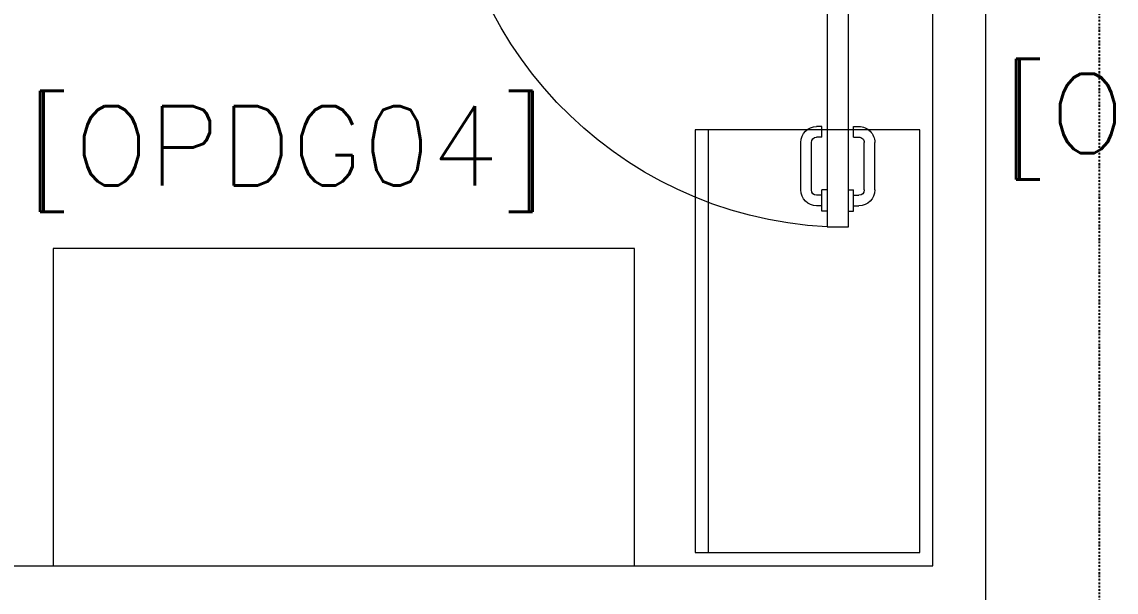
# Model space of a CAD drawing. Header units: inches. Extents: x -12418 to 57169, y -29325 to 19878.
# Drawn here: x 7374 to 9445, y -6297 to -5218 of the extents above; entities that cross this region are included whole.
import ezdxf

# ---------------------------------------------------------------- set-up
doc = ezdxf.new("R2010")
doc.units = ezdxf.units.IN
doc.header["$LTSCALE"] = 25
doc.header["$MEASUREMENT"] = 0
doc.linetypes.add('DASHDOT', pattern=[25.4, 12.7, -6.35, 0, -6.35])
doc.layers.get('0').update_dxf_attribs({"color": 8})
for name, color, linetype, lineweight in [('00-Ground Floor$0$72_EGR_BASE_TEXT', 252, 'Continuous', 5), ('00-Ground Floor$0$LOADING', 253, 'Continuous', 5), ('00-Ground Floor$0$NEW Wall', 166, 'Continuous', 5), ('00-Ground Floor$0$Walls', 251, 'Continuous', 5), ('00-Ground Floor$0$Wooden Joinery', 251, 'Continuous', 5), ('E-LITE-CLNG-CNDT', 6, 'DASHDOT', 35), ('T-DATA-CLNG-COND', 51, 'DASHDOT', 25)]:
    doc.layers.add(name, color=color, linetype=linetype, lineweight=lineweight)
doc.styles.add('00-Ground Floor$0$SIMPLEX', font='SIMPLEX.shx', dxfattribs={"height": 150})

# ---------------------------------------------------------------- blocks, each defined once
blk = doc.blocks.new('*X254')
at = {"color": 0}
for p, q in [((5, 3), (5, 3)), ((5, 3), (5, 3)), ((5, 3), (5, 3)), ((5, 3), (5, 3)), ((5, 3), (5, 3)), ((5, 3), (5, 3)), ((5, 3), (5, 3)), ((5, 3), (5, 3)), ((5, 3), (5, 3)), ((5, 3), (5, 3)), ((5, 3), (5, 3)), ((5, 3), (5, 3)), ((5, 3), (5, 3)), ((5, 3), (5, 3)), ((5, 3), (5, 3)), ((5, 3), (5, 3)), ((5, 3), (5, 3)), ((5, 3), (5, 3)), ((5, 3), (5, 3)), ((5, 3), (5, 3)), ((5, 3), (5, 3)), ((5, 3), (5, 3)), ((5, 3), (5, 3)), ((5, 3), (5, 3)), ((5, 3), (5, 3)), ((5, 3), (5, 3)), ((5, 3), (5, 3)), ((5, 3), (5, 3)), ((5, 3), (5, 3)), ((5, 3), (5, 3)), ((5, 3), (5, 3)), ((5, 3), (5, 3)), ((5, 3), (5, 3)), ((5, 3), (5, 3)), ((5, 3), (5, 3)), ((5, 3), (5, 3)), ((5, 3), (5, 3)), ((5, 3), (5, 3)), ((5, 3), (5, 3)), ((5, 3), (5, 3)), ((5, 3), (5, 3)), ((5, 3), (5, 3)), ((5, 3), (5, 3)), ((5, 3), (5, 3)), ((5, 3), (5, 3)), ((5, 3), (5, 3)), ((5, 3), (5, 3)), ((5, 3), (5, 3)), ((5, 3), (5, 3)), ((5, 3), (5, 3)), ((5, 3), (5, 3)), ((5, 3), (5, 3)), ((5, 3), (5, 3)), ((5, 3), (5, 3)), ((5, 3), (5, 3)), ((5, 3), (5, 3)), ((5, 3), (5, 3)), ((5, 3), (5, 3)), ((5, 3), (5, 3)), ((5, 3), (5, 3)), ((5, 3), (5, 3)), ((5, 3), (5, 3)), ((5, 3), (5, 3)), ((5, 3), (5, 3)), ((5, 3), (5, 3)), ((5, 3), (5, 3)), ((6, 3), (5, 3)), ((5, 3), (5, 3)), ((6, 3), (5, 3)), ((5, 3), (5, 3)), ((6, 3), (5, 3)), ((5, 3), (5, 3)), ((6, 3), (5, 3)), ((5, 3), (5, 3)), ((5, 3), (5, 3)), ((5, 3), (5, 3)), ((5, 3), (5, 3)), ((5, 3), (5, 3)), ((5, 3), (5, 3)), ((5, 3), (5, 3)), ((5, 3), (5, 3)), ((5, 3), (5, 3)), ((5, 3), (5, 3)), ((5, 3), (5, 3)), ((5, 3), (5, 3)), ((5, 3), (5, 3)), ((5, 3), (5, 3)), ((5, 3), (5, 3)), ((5, 3), (5, 3)), ((5, 3), (5, 3)), ((5, 3), (5, 3)), ((5, 3), (5, 3)), ((5, 3), (5, 3)), ((5, 3), (5, 3)), ((5, 3), (5, 3)), ((5, 3), (5, 3)), ((6, 3), (6, 3)), ((6, 3), (6, 3)), ((6, 3), (6, 3)), ((6, 3), (6, 3)), ((6, 3), (6, 3)), ((6, 3), (6, 3)), ((6, 3), (6, 3)), ((6, 3), (6, 3)), ((6, 3), (6, 3)), ((6, 3), (6, 3)), ((6, 3), (6, 3)), ((6, 3), (6, 3)), ((6, 3), (6, 3)), ((6, 3), (6, 3)), ((6, 3), (6, 3)), ((6, 3), (6, 3)), ((6, 3), (6, 3)), ((6, 3), (6, 3)), ((6, 3), (6, 3)), ((6, 3), (6, 3)), ((6, 3), (6, 3)), ((6, 3), (6, 3)), ((6, 3), (6, 3)), ((6, 3), (6, 3)), ((6, 3), (6, 3)), ((6, 3), (6, 3)), ((6, 3), (6, 3)), ((6, 3), (6, 3)), ((6, 3), (6, 3)), ((6, 3), (6, 3)), ((6, 3), (6, 3)), ((6, 3), (6, 3)), ((6, 3), (6, 3)), ((6, 3), (6, 3)), ((6, 3), (6, 3)), ((6, 3), (6, 3)), ((6, 3), (6, 3)), ((6, 3), (6, 3)), ((6, 3), (6, 3)), ((6, 3), (6, 3)), ((6, 3), (6, 3)), ((6, 3), (6, 3)), ((6, 3), (6, 3)), ((6, 3), (6, 3)), ((6, 3), (6, 3)), ((6, 3), (6, 3)), ((6, 3), (6, 3)), ((6, 3), (6, 3)), ((6, 3), (6, 3)), ((6, 3), (6, 3)), ((6, 3), (6, 3)), ((6, 3), (6, 3)), ((6, 3), (6, 3)), ((6, 3), (6, 3)), ((6, 3), (6, 3)), ((6, 3), (6, 3)), ((6, 3), (6, 3)), ((6, 3), (6, 3)), ((6, 3), (6, 3)), ((6, 3), (6, 3)), ((6, 3), (6, 3)), ((6, 3), (6, 3)), ((6, 3), (6, 3)), ((6, 3), (6, 3)), ((6, 3), (6, 3)), ((6, 3), (6, 3)), ((6, 3), (6, 3)), ((6, 3), (6, 3)), ((6, 3), (6, 3)), ((6, 3), (6, 3)), ((6, 3), (6, 3)), ((6, 3), (6, 3)), ((6, 3), (6, 3)), ((6, 3), (6, 3)), ((6, 3), (6, 3)), ((6, 3), (6, 3)), ((6, 3), (6, 3)), ((6, 3), (6, 3)), ((6, 3), (6, 3)), ((6, 3), (6, 3)), ((6, 3), (6, 3)), ((6, 3), (6, 3)), ((6, 3), (6, 3)), ((6, 3), (6, 3)), ((6, 3), (6, 3)), ((6, 3), (6, 3)), ((6, 3), (6, 3)), ((6, 3), (6, 3)), ((6, 3), (6, 3)), ((6, 3), (6, 3)), ((6, 3), (6, 3)), ((6, 3), (6, 3)), ((6, 3), (6, 3)), ((6, 3), (6, 3)), ((6, 3), (6, 3)), ((6, 3), (6, 3)), ((6, 3), (6, 3)), ((6, 3), (6, 3)), ((6, 3), (6, 3)), ((6, 3), (6, 3)), ((6, 3), (6, 3)), ((6, 3), (6, 3)), ((6, 3), (6, 3)), ((6, 3), (6, 3)), ((6, 3), (6, 3)), ((6, 3), (6, 3)), ((6, 3), (6, 3)), ((6, 3), (6, 3)), ((6, 3), (6, 3)), ((6, 3), (6, 3)), ((6, 3), (6, 3)), ((6, 3), (6, 3)), ((6, 3), (6, 3)), ((6, 3), (6, 3)), ((6, 3), (6, 3)), ((6, 3), (6, 3)), ((6, 3), (6, 3)), ((6, 3), (6, 3)), ((6, 3), (6, 3)), ((6, 3), (6, 3)), ((6, 3), (6, 3)), ((6, 3), (6, 3)), ((6, 3), (6, 3)), ((6, 3), (6, 3)), ((6, 3), (6, 3)), ((6, 3), (6, 3)), ((6, 3), (6, 3)), ((6, 3), (6, 3)), ((6, 3), (6, 3)), ((6, 3), (6, 3)), ((6, 3), (6, 3)), ((6, 3), (6, 3)), ((6, 3), (6, 3)), ((6, 3), (6, 3)), ((6, 3), (6, 3)), ((6, 3), (6, 3)), ((6, 3), (6, 3)), ((6, 3), (6, 3)), ((6, 3), (6, 3)), ((6, 3), (6, 3)), ((6, 3), (6, 3)), ((6, 3), (6, 3)), ((6, 3), (6, 3)), ((6, 3), (6, 3)), ((6, 3), (6, 3)), ((6, 3), (6, 3)), ((6, 3), (6, 3)), ((6, 3), (6, 3)), ((6, 3), (6, 3)), ((6, 3), (6, 3)), ((6, 3), (6, 3)), ((6, 3), (6, 3)), ((6, 3), (6, 3)), ((6, 3), (6, 3)), ((6, 3), (6, 3)), ((6, 3), (6, 3)), ((6, 3), (6, 3)), ((6, 3), (6, 3)), ((6, 3), (6, 3)), ((6, 3), (6, 3)), ((6, 3), (6, 3)), ((6, 3), (6, 3)), ((6, 3), (6, 3)), ((6, 3), (6, 3)), ((6, 3), (6, 3)), ((6, 3), (6, 3)), ((6, 3), (6, 3)), ((6, 3), (6, 3)), ((6, 3), (6, 3)), ((6, 3), (6, 3)), ((6, 3), (6, 3)), ((6, 3), (6, 3)), ((6, 3), (6, 3)), ((6, 3), (6, 3)), ((6, 3), (6, 3)), ((6, 3), (6, 3)), ((6, 3), (6, 3)), ((6, 3), (6, 3)), ((6, 3), (6, 3)), ((6, 3), (6, 3)), ((6, 3), (6, 3)), ((6, 3), (6, 3)), ((6, 3), (6, 3)), ((6, 3), (6, 3)), ((6, 3), (6, 3)), ((6, 3), (6, 3)), ((6, 3), (6, 3)), ((6, 3), (6, 3)), ((6, 3), (6, 3)), ((6, 3), (6, 3)), ((6, 3), (6, 3)), ((6, 3), (6, 3)), ((6, 3), (6, 3)), ((6, 3), (6, 3)), ((6, 3), (6, 3)), ((6, 3), (6, 3)), ((6, 3), (6, 3)), ((6, 3), (6, 3)), ((6, 3), (6, 3)), ((6, 3), (6, 3)), ((6, 3), (6, 3)), ((6, 3), (6, 3)), ((6, 3), (6, 3)), ((6, 3), (6, 3)), ((6, 3), (5, 3)), ((6, 3), (5, 3)), ((6, 3), (5, 3)), ((6, 3), (5, 3)), ((6, 3), (5, 3)), ((6, 3), (6, 3)), ((6, 3), (6, 3)), ((6, 3), (6, 3)), ((6, 3), (6, 3)), ((6, 3), (6, 3)), ((6, 3), (6, 3)), ((6, 3), (6, 3)), ((6, 3), (6, 3)), ((6, 3), (6, 3)), ((6, 3), (6, 3)), ((6, 3), (6, 3)), ((6, 3), (6, 3)), ((6, 3), (6, 3)), ((6, 3), (6, 3)), ((6, 3), (6, 3)), ((6, 3), (6, 3)), ((6, 3), (6, 3)), ((6, 3), (6, 3)), ((6, 3), (6, 3)), ((6, 3), (6, 3)), ((6, 3), (6, 3)), ((6, 3), (6, 3)), ((6, 3), (6, 3)), ((6, 3), (6, 3)), ((6, 3), (6, 3)), ((6, 3), (6, 3)), ((6, 3), (6, 3)), ((6, 3), (6, 3)), ((6, 3), (6, 3)), ((6, 3), (6, 3)), ((6, 3), (6, 3)), ((6, 3), (6, 3)), ((6, 3), (6, 3)), ((6, 3), (6, 3)), ((6, 3), (6, 3)), ((6, 3), (6, 3)), ((6, 3), (6, 3)), ((6, 3), (6, 3)), ((6, 3), (6, 3)), ((6, 3), (6, 3)), ((6, 3), (6, 3)), ((6, 3), (6, 3)), ((6, 3), (6, 3)), ((6, 3), (6, 3)), ((6, 3), (6, 3)), ((6, 3), (6, 3)), ((6, 3), (6, 3)), ((6, 3), (6, 3)), ((6, 3), (6, 3)), ((6, 3), (6, 3)), ((6, 3), (6, 3)), ((6, 3), (6, 3)), ((6, 3), (6, 3)), ((6, 3), (6, 3)), ((6, 3), (6, 3)), ((6, 3), (6, 3)), ((6, 3), (6, 3)), ((6, 3), (6, 3)), ((6, 3), (6, 3)), ((6, 3), (6, 3)), ((6, 3), (6, 3)), ((6, 3), (6, 3)), ((6, 3), (6, 3)), ((6, 3), (6, 3)), ((6, 3), (6, 3)), ((6, 3), (6, 3)), ((6, 3), (6, 3)), ((6, 3), (6, 3)), ((6, 3), (6, 3)), ((6, 3), (6, 3)), ((6, 3), (6, 3)), ((6, 3), (6, 3)), ((6, 3), (6, 3)), ((6, 3), (6, 3)), ((6, 3), (6, 3)), ((6, 3), (6, 3)), ((6, 3), (6, 3)), ((6, 3), (6, 3)), ((6, 3), (6, 3)), ((6, 3), (6, 3)), ((6, 3), (6, 3)), ((6, 3), (6, 3)), ((6, 3), (6, 3)), ((6, 3), (6, 3)), ((6, 3), (6, 3)), ((6, 3), (6, 3)), ((6, 3), (6, 3)), ((6, 3), (6, 3)), ((6, 3), (6, 3)), ((6, 3), (6, 3)), ((6, 3), (6, 3)), ((6, 3), (6, 3)), ((6, 3), (6, 3)), ((6, 3), (6, 3)), ((6, 3), (6, 3)), ((6, 3), (6, 3)), ((6, 3), (6, 3)), ((6, 3), (6, 3)), ((6, 3), (6, 3)), ((6, 3), (6, 3)), ((6, 3), (6, 3)), ((6, 3), (6, 3)), ((6, 3), (6, 3)), ((6, 3), (6, 3)), ((6, 3), (6, 3)), ((6, 3), (6, 3)), ((6, 3), (6, 3)), ((6, 3), (6, 3)), ((6, 3), (6, 3)), ((6, 3), (6, 3)), ((6, 3), (6, 3)), ((6, 3), (6, 3)), ((6, 3), (6, 3)), ((6, 3), (6, 3)), ((6, 3), (6, 3)), ((6, 3), (6, 3)), ((6, 3), (6, 3)), ((6, 3), (6, 3)), ((6, 3), (6, 3)), ((6, 3), (6, 3)), ((6, 3), (6, 3)), ((6, 3), (6, 3)), ((6, 3), (6, 3)), ((6, 3), (6, 3)), ((6, 3), (6, 3)), ((6, 3), (6, 3)), ((6, 3), (6, 3)), ((6, 3), (6, 3)), ((6, 3), (6, 3)), ((6, 3), (6, 3)), ((6, 3), (6, 3)), ((6, 3), (6, 3)), ((6, 3), (6, 3)), ((6, 3), (6, 3)), ((6, 3), (6, 3)), ((6, 3), (6, 3)), ((6, 3), (6, 3)), ((6, 3), (6, 3)), ((6, 3), (6, 3)), ((6, 3), (6, 3)), ((6, 3), (6, 3)), ((6, 3), (6, 3)), ((6, 3), (6, 3)), ((6, 3), (6, 3)), ((6, 3), (6, 3)), ((6, 3), (6, 3)), ((6, 3), (6, 3)), ((6, 3), (6, 3)), ((6, 3), (6, 3)), ((6, 3), (6, 3)), ((6, 3), (6, 3)), ((6, 3), (6, 3)), ((6, 3), (6, 3)), ((6, 3), (6, 3)), ((6, 3), (6, 3)), ((6, 3), (6, 3)), ((6, 3), (6, 3)), ((6, 3), (6, 3)), ((6, 3), (6, 3)), ((6, 3), (6, 3)), ((6, 3), (6, 3)), ((6, 3), (6, 3)), ((6, 3), (6, 3)), ((6, 3), (6, 3)), ((6, 3), (6, 3)), ((6, 3), (6, 3)), ((6, 3), (6, 3)), ((6, 3), (6, 3)), ((6, 3), (6, 3)), ((6, 3), (6, 3)), ((6, 3), (6, 3)), ((6, 3), (6, 3)), ((6, 3), (6, 3)), ((6, 3), (6, 3)), ((6, 3), (6, 3)), ((6, 3), (6, 3)), ((6, 3), (6, 3)), ((6, 3), (6, 3)), ((6, 3), (6, 3)), ((6, 3), (6, 3)), ((6, 3), (6, 3)), ((6, 3), (6, 3)), ((6, 3), (6, 3)), ((6, 3), (6, 3)), ((6, 3), (6, 3)), ((6, 3), (6, 3)), ((6, 3), (6, 3)), ((6, 3), (6, 3)), ((6, 3), (6, 3)), ((6, 3), (6, 3)), ((6, 3), (6, 3)), ((6, 3), (6, 3)), ((6, 3), (6, 3)), ((6, 3), (6, 3)), ((6, 3), (6, 3)), ((6, 3), (6, 3)), ((6, 3), (6, 3)), ((6, 3), (6, 3)), ((6, 3), (6, 3)), ((6, 3), (6, 3)), ((6, 3), (6, 3)), ((6, 3), (6, 3)), ((6, 3), (6, 3)), ((6, 3), (6, 3)), ((6, 3), (6, 3)), ((6, 3), (6, 3)), ((6, 3), (6, 3)), ((6, 3), (6, 3)), ((6, 3), (6, 3)), ((6, 3), (6, 3)), ((6, 3), (6, 3)), ((6, 3), (6, 3)), ((6, 3), (6, 3)), ((6, 3), (6, 3)), ((6, 3), (6, 3)), ((6, 3), (6, 3)), ((6, 3), (6, 3)), ((6, 3), (6, 3)), ((6, 3), (6, 3)), ((6, 3), (6, 3)), ((6, 3), (6, 3)), ((6, 3), (6, 3)), ((6, 3), (6, 3)), ((6, 3), (6, 3)), ((6, 3), (6, 3)), ((6, 3), (6, 3)), ((6, 3), (6, 3)), ((6, 3), (6, 3)), ((6, 3), (6, 3)), ((6, 3), (6, 3)), ((6, 3), (6, 3)), ((6, 3), (6, 3)), ((6, 3), (6, 3)), ((6, 3), (6, 3)), ((6, 3), (6, 3)), ((6, 3), (6, 3)), ((6, 3), (6, 3)), ((6, 3), (6, 3)), ((6, 3), (6, 3)), ((6, 3), (6, 3)), ((6, 3), (6, 3)), ((6, 3), (6, 3)), ((6, 3), (6, 3)), ((6, 3), (6, 3)), ((6, 3), (6, 3)), ((6, 3), (6, 3)), ((6, 3), (6, 3)), ((6, 3), (6, 3)), ((6, 3), (6, 3)), ((6, 3), (6, 3)), ((6, 3), (6, 3)), ((6, 3), (6, 3)), ((6, 3), (6, 3)), ((6, 3), (6, 3)), ((6, 3), (6, 3)), ((6, 3), (6, 3)), ((6, 3), (6, 3)), ((6, 3), (6, 3)), ((6, 3), (6, 3)), ((6, 3), (6, 3)), ((6, 3), (6, 3)), ((6, 3), (6, 3)), ((6, 3), (6, 3)), ((6, 3), (6, 3)), ((6, 3), (6, 3)), ((6, 3), (6, 3)), ((6, 3), (6, 3)), ((6, 3), (6, 3)), ((6, 3), (6, 3)), ((6, 3), (6, 3)), ((6, 3), (6, 3)), ((6, 3), (6, 3)), ((6, 3), (6, 3)), ((6, 3), (6, 3)), ((6, 3), (6, 3)), ((6, 3), (6, 3)), ((6, 3), (6, 3)), ((6, 3), (6, 3)), ((6, 3), (6, 3)), ((6, 3), (6, 3)), ((6, 3), (6, 3)), ((6, 3), (6, 3)), ((6, 3), (6, 3)), ((6, 3), (6, 3)), ((6, 3), (6, 3)), ((6, 3), (6, 3)), ((6, 3), (6, 3)), ((6, 3), (6, 3)), ((6, 3), (6, 3)), ((6, 3), (6, 3)), ((6, 3), (6, 3)), ((6, 3), (6, 3)), ((6, 3), (6, 3)), ((6, 3), (6, 3)), ((6, 3), (6, 3)), ((6, 3), (6, 3)), ((6, 3), (6, 3)), ((6, 3), (6, 3)), ((6, 3), (6, 3)), ((6, 3), (6, 3)), ((6, 3), (6, 3)), ((6, 3), (6, 3)), ((6, 3), (6, 3)), ((6, 3), (6, 3)), ((6, 3), (6, 3)), ((6, 3), (6, 3)), ((6, 3), (6, 3)), ((6, 3), (6, 3)), ((6, 3), (6, 3)), ((6, 3), (6, 3)), ((6, 3), (6, 3)), ((6, 3), (6, 3)), ((6, 3), (6, 3)), ((6, 3), (6, 3)), ((6, 3), (6, 3)), ((6, 3), (6, 3)), ((6, 3), (6, 3))]:
    blk.add_line(p, q, dxfattribs=at)
blk = doc.blocks.new('*X255')
at = {"color": 0}
for p, q in [((13, 1), (13, 1)), ((13, 1), (13, 1)), ((13, 1), (13, 1)), ((13, 1), (13, 1)), ((13, 1), (13, 1)), ((13, 1), (13, 1)), ((13, 1), (13, 1)), ((13, 1), (13, 1)), ((13, 1), (13, 1)), ((13, 1), (13, 1)), ((13, 1), (13, 1)), ((13, 1), (13, 1)), ((13, 1), (13, 1)), ((13, 1), (13, 1)), ((13, 1), (13, 1)), ((13, 1), (14, 1)), ((13, 1), (14, 1)), ((13, 1), (14, 1)), ((13, 1), (13, 1)), ((13, 1), (13, 1)), ((13, 1), (13, 1)), ((13, 1), (13, 1)), ((13, 1), (13, 1)), ((13, 1), (13, 1)), ((13, 1), (13, 1)), ((13, 1), (13, 1)), ((13, 1), (13, 1)), ((13, 1), (13, 1)), ((13, 1), (13, 1)), ((13, 1), (13, 1)), ((13, 1), (13, 1)), ((13, 1), (13, 1)), ((13, 1), (13, 1)), ((13, 1), (13, 1)), ((13, 1), (13, 1)), ((13, 1), (13, 1)), ((13, 1), (13, 1)), ((13, 1), (13, 1)), ((13, 1), (13, 1)), ((13, 1), (13, 1)), ((13, 1), (13, 1)), ((13, 1), (13, 1)), ((13, 1), (13, 1)), ((13, 1), (13, 1)), ((13, 1), (13, 1)), ((13, 1), (13, 1)), ((13, 1), (13, 1)), ((13, 1), (13, 1)), ((13, 1), (13, 1)), ((13, 1), (13, 1)), ((13, 1), (13, 1)), ((13, 1), (13, 1)), ((13, 1), (13, 1)), ((13, 1), (13, 1)), ((13, 1), (13, 1)), ((13, 1), (13, 1)), ((13, 1), (13, 1)), ((13, 1), (13, 1)), ((13, 1), (13, 1)), ((13, 1), (13, 1)), ((13, 1), (13, 1)), ((13, 1), (13, 1)), ((13, 1), (13, 1)), ((13, 1), (13, 1)), ((13, 1), (13, 1)), ((13, 1), (13, 1)), ((13, 1), (13, 1)), ((13, 1), (13, 1)), ((13, 1), (13, 1)), ((13, 1), (13, 1)), ((13, 1), (13, 1)), ((13, 1), (13, 1)), ((13, 1), (13, 1)), ((13, 1), (13, 1)), ((13, 1), (13, 1)), ((13, 1), (13, 1)), ((13, 1), (13, 1)), ((13, 1), (13, 1)), ((13, 1), (13, 1)), ((13, 1), (13, 1)), ((13, 1), (13, 1)), ((13, 1), (13, 1)), ((13, 1), (13, 1)), ((13, 1), (13, 1)), ((13, 1), (13, 1)), ((13, 1), (13, 1)), ((13, 1), (13, 1)), ((13, 1), (13, 1)), ((13, 1), (13, 1)), ((13, 1), (13, 1)), ((13, 1), (13, 1)), ((13, 1), (13, 1)), ((13, 1), (13, 1)), ((13, 1), (13, 1)), ((13, 1), (13, 1)), ((13, 1), (13, 1)), ((13, 1), (13, 1)), ((13, 1), (13, 1)), ((13, 1), (13, 1)), ((13, 1), (13, 1)), ((13, 1), (13, 1)), ((13, 1), (13, 1)), ((13, 1), (13, 1)), ((13, 1), (13, 1)), ((13, 1), (13, 1)), ((13, 1), (13, 1)), ((13, 1), (13, 1)), ((13, 1), (13, 1)), ((13, 1), (13, 1)), ((13, 1), (13, 1)), ((13, 1), (13, 1)), ((13, 1), (13, 1)), ((13, 1), (13, 1)), ((13, 1), (13, 1)), ((13, 1), (13, 1)), ((13, 1), (13, 1)), ((13, 1), (13, 1)), ((13, 1), (13, 1)), ((13, 1), (13, 1)), ((13, 1), (13, 1)), ((13, 1), (13, 1)), ((13, 1), (13, 1)), ((13, 1), (13, 1)), ((13, 1), (14, 1)), ((13, 0), (13, 0)), ((13, 0), (13, 0)), ((13, 0), (13, 0)), ((13, 0), (13, 0)), ((13, 0), (13, 0)), ((13, 0), (13, 0)), ((13, 0), (13, 0)), ((13, 0), (13, 0)), ((13, 0), (13, 0)), ((13, 0), (13, 0)), ((13, 0), (13, 0)), ((13, 0), (13, 0)), ((13, 0), (13, 0)), ((13, 0), (13, 0)), ((13, 0), (13, 0)), ((13, 0), (13, 0)), ((13, 0), (13, 0)), ((13, 0), (13, 0)), ((13, 0), (13, 0)), ((13, 0), (13, 0)), ((13, 0), (13, 0)), ((13, 0), (13, 0)), ((13, 0), (13, 0)), ((13, 0), (13, 0)), ((13, 0), (13, 0)), ((13, 0), (13, 0)), ((13, 0), (13, 0)), ((13, 0), (13, 0)), ((13, 0), (13, 0)), ((13, 0), (13, 0)), ((13, 0), (13, 0)), ((13, 0), (13, 0)), ((13, 0), (13, 0)), ((13, 0), (13, 0)), ((13, 0), (13, 0)), ((13, 0), (13, 0)), ((13, 0), (13, 0)), ((13, 0), (13, 0)), ((13, 0), (13, 0)), ((13, 0), (13, 0)), ((13, 0), (13, 0)), ((13, 0), (13, 0)), ((13, 0), (13, 0)), ((13, 0), (13, 0)), ((13, 0), (13, 0)), ((13, 0), (13, 0)), ((13, 0), (13, 0)), ((13, 0), (13, 0)), ((13, 0), (14, 0)), ((13, 0), (14, 0)), ((13, 0), (13, 0)), ((13, 0), (14, 0)), ((14, 1), (14, 1)), ((14, 1), (14, 1)), ((14, 1), (14, 1)), ((14, 1), (14, 1)), ((14, 1), (14, 1)), ((14, 1), (14, 1)), ((14, 1), (14, 1)), ((14, 1), (14, 1)), ((14, 1), (14, 1)), ((14, 1), (14, 1)), ((14, 1), (14, 1)), ((14, 1), (14, 1)), ((14, 1), (14, 1)), ((14, 1), (14, 1)), ((14, 1), (14, 1)), ((14, 1), (14, 1)), ((14, 1), (14, 1)), ((14, 1), (14, 1)), ((14, 1), (14, 1)), ((14, 1), (14, 1)), ((14, 1), (14, 1)), ((14, 1), (14, 1)), ((14, 1), (14, 1)), ((14, 1), (14, 1)), ((14, 1), (14, 1)), ((14, 1), (14, 1)), ((14, 1), (14, 1)), ((14, 1), (14, 1)), ((14, 1), (14, 1)), ((14, 1), (14, 1)), ((14, 1), (14, 1)), ((14, 1), (14, 1)), ((14, 1), (14, 1)), ((14, 1), (14, 1)), ((14, 1), (14, 1)), ((14, 1), (14, 1)), ((14, 1), (14, 1)), ((14, 1), (14, 1)), ((14, 1), (14, 1)), ((14, 1), (14, 1)), ((14, 1), (14, 1)), ((14, 1), (14, 1)), ((14, 1), (14, 1)), ((14, 1), (14, 1)), ((14, 1), (14, 1)), ((14, 1), (14, 1)), ((14, 1), (14, 1)), ((14, 1), (14, 1)), ((14, 1), (14, 1)), ((14, 1), (14, 1)), ((14, 1), (14, 1)), ((14, 1), (14, 1)), ((14, 1), (14, 1)), ((14, 1), (14, 1)), ((14, 1), (14, 1)), ((14, 1), (14, 1)), ((14, 1), (14, 1)), ((14, 1), (14, 1)), ((14, 1), (14, 1)), ((14, 1), (14, 1)), ((14, 1), (14, 1)), ((14, 1), (14, 1)), ((14, 1), (14, 1)), ((14, 1), (14, 1)), ((14, 1), (14, 1)), ((14, 1), (14, 1)), ((14, 1), (14, 1)), ((14, 1), (14, 1)), ((14, 1), (14, 1)), ((14, 1), (14, 1)), ((14, 1), (14, 1)), ((14, 1), (14, 1)), ((14, 1), (14, 1)), ((14, 1), (14, 1)), ((14, 1), (14, 1)), ((14, 1), (14, 1)), ((14, 1), (14, 1)), ((14, 1), (14, 1)), ((14, 1), (14, 1)), ((14, 1), (14, 1)), ((14, 1), (14, 1)), ((14, 1), (14, 1)), ((14, 1), (14, 1)), ((14, 1), (14, 1)), ((14, 1), (14, 1)), ((14, 1), (14, 1)), ((14, 1), (14, 1)), ((14, 1), (14, 1)), ((14, 1), (14, 1)), ((14, 1), (14, 1)), ((14, 1), (14, 1)), ((14, 1), (14, 1)), ((14, 1), (14, 1)), ((14, 1), (14, 1)), ((14, 0), (14, 0)), ((14, 0), (14, 0)), ((14, 0), (14, 0)), ((14, 0), (14, 0)), ((14, 0), (14, 0)), ((14, 0), (14, 0)), ((14, 0), (14, 0)), ((14, 0), (14, 0)), ((14, 0), (14, 0)), ((14, 0), (14, 0)), ((14, 0), (14, 0)), ((14, 0), (14, 0)), ((14, 0), (14, 0)), ((14, 0), (14, 0)), ((14, 0), (14, 0)), ((14, 0), (14, 0)), ((14, 0), (14, 0)), ((14, 0), (14, 0)), ((14, 0), (14, 0)), ((14, 0), (14, 0)), ((14, 0), (14, 0)), ((14, 0), (14, 0)), ((14, 0), (14, 0)), ((14, 0), (14, 0)), ((14, 0), (14, 0)), ((14, 0), (14, 0)), ((14, 0), (14, 0)), ((14, 0), (14, 0)), ((14, 0), (14, 0)), ((14, 0), (14, 0)), ((14, 0), (14, 0)), ((14, 0), (14, 0)), ((14, 0), (14, 0)), ((14, 0), (14, 0)), ((14, 0), (14, 0)), ((14, 0), (14, 0)), ((14, 0), (14, 0)), ((14, 0), (14, 0)), ((14, 0), (14, 0)), ((14, 0), (14, 0)), ((14, 0), (14, 0)), ((14, 0), (14, 0)), ((14, 0), (14, 0)), ((14, 0), (14, 0)), ((14, 0), (14, 0)), ((14, 0), (14, 0)), ((14, 0), (14, 0)), ((14, 0), (14, 0)), ((13, 0), (13, 0)), ((13, 0), (14, 0)), ((13, 0), (13, 0)), ((13, 0), (14, 0)), ((13, 0), (13, 0)), ((13, 0), (14, 0)), ((13, 0), (13, 0)), ((13, 0), (13, 0)), ((13, 0), (13, 0)), ((13, 0), (13, 0)), ((13, 0), (14, 0)), ((13, 0), (13, 0)), ((13, 0), (14, 0)), ((13, 0), (13, 0)), ((13, 0), (14, 0)), ((13, 0), (13, 0)), ((13, 0), (14, 0)), ((13, 0), (13, 0)), ((13, 0), (14, 0)), ((13, 0), (13, 0)), ((13, 0), (14, 0)), ((13, 0), (13, 0)), ((13, 0), (14, 0)), ((13, 0), (13, 0)), ((13, 0), (13, 0)), ((13, 0), (13, 0)), ((13, 0), (14, 0)), ((13, 0), (13, 0)), ((13, 0), (14, 0)), ((13, 0), (13, 0)), ((13, 0), (14, 0)), ((13, 0), (13, 0)), ((13, 0), (14, 0)), ((13, 0), (13, 0)), ((13, 0), (13, 0)), ((13, 0), (13, 0)), ((13, 0), (13, 0)), ((13, 0), (13, 0)), ((13, 0), (13, 0)), ((13, 0), (13, 0)), ((13, 0), (13, 0)), ((13, 0), (13, 0)), ((13, 0), (13, 0)), ((13, 0), (13, 0)), ((13, 0), (13, 0)), ((13, 0), (13, 0)), ((13, 0), (13, 0)), ((13, 0), (13, 0)), ((13, 0), (13, 0)), ((13, 0), (13, 0)), ((13, 0), (13, 0)), ((13, 0), (13, 0)), ((13, 0), (13, 0)), ((13, 0), (13, 0)), ((13, 0), (13, 0)), ((13, 0), (13, 0)), ((13, 0), (13, 0)), ((13, 0), (13, 0)), ((13, 0), (13, 0)), ((13, 0), (13, 0)), ((13, 0), (13, 0)), ((13, 0), (13, 0)), ((13, 0), (13, 0)), ((13, 0), (13, 0)), ((13, -1), (13, -1)), ((13, -1), (13, -1)), ((13, -1), (13, -1)), ((13, -1), (13, -1)), ((13, -1), (13, -1)), ((13, -1), (14, -1)), ((13, -1), (13, -1)), ((14, 0), (14, 0)), ((14, 0), (14, 0)), ((14, 0), (14, 0)), ((14, 0), (14, 0)), ((14, 0), (14, 0)), ((14, 0), (14, 0)), ((14, 0), (14, 0)), ((14, 0), (14, 0)), ((14, 0), (14, 0)), ((14, 0), (14, 0)), ((14, 0), (14, 0)), ((14, 0), (14, 0)), ((14, 0), (14, 0)), ((14, 0), (14, 0)), ((14, 0), (14, 0)), ((13, 0), (14, 0)), ((14, 0), (14, 0)), ((14, 0), (14, 0)), ((14, 0), (14, 0)), ((14, 0), (14, 0)), ((14, 0), (14, 0)), ((14, 0), (14, 0)), ((14, 0), (14, 0)), ((14, 0), (14, 0)), ((14, 0), (14, 0)), ((14, 0), (14, 0)), ((14, 0), (14, 0)), ((14, 0), (14, 0)), ((14, 0), (14, 0)), ((14, 0), (14, 0)), ((14, 0), (14, 0)), ((14, 0), (14, 0)), ((14, 0), (14, 0)), ((14, 0), (14, 0)), ((14, 0), (14, 0)), ((14, 0), (14, 0)), ((14, 0), (14, 0)), ((14, 0), (14, 0)), ((14, 0), (14, 0)), ((14, 0), (14, 0)), ((14, 0), (14, 0)), ((14, 0), (14, 0)), ((14, 0), (14, 0)), ((14, 0), (14, 0)), ((14, 0), (14, 0)), ((14, 0), (14, 0)), ((14, 0), (14, 0)), ((14, 0), (14, 0)), ((14, 0), (14, 0)), ((14, 0), (14, 0)), ((14, -1), (14, -1)), ((14, -1), (14, -1)), ((14, -1), (14, -1)), ((14, -1), (14, -1)), ((14, -1), (14, -1))]:
    blk.add_line(p, q, dxfattribs=at)
blk = doc.blocks.new('00-Ground Floor$0$GF21032-P')
for p, q in [((-0.4, 0.425), (-0.4, 0)), ((0.4, 0.425), (-0.4, 0.425)), ((0.4, 0), (0.4, 0.425)), ((-0.4, 0.025), (0.4, 0.025)), ((-0.4, 0), (0.4, 0))]:
    blk.add_line(p, q)
for points in [[(0.4, 0.425), (0.4, 0.425), (0.4, 0.425), (0.4, 0.425), (0.4, 0.425), (0.4, 0.425), (0.4, 0.425), (0.4, 0.425), (0.4, 0.425), (0.4, 0.425), (0.4, 0.425), (0.4, 0.425), (0.4, 0.425), (0.4, 0.425), (0.4, 0.425), (0.4, 0.425), (0.4, 0.425), (0.4, 0.425), (0.4, 0.425), (0.4, 0.425), (0.4, 0.425), (0.4, 0.425), (0.4, 0.425), (0.4, 0.425), (0.4, 0.425), (0.4, 0.425), (0.4, 0.425), (0.4, 0.425), (0.4, 0.425), (0.4, 0.425), (0.4, 0.425), (0.4, 0.425), (0.4, 0.425), (0.4, 0.425), (0.4, 0.425), (0.4, 0.425), (0.4, 0.425), (0.4, 0.425), (0.4, 0.425), (0.4, 0.425), (0.4, 0.425), (0.4, 0.425), (0.4, 0.425), (0.4, 0.425), (0.4, 0.425), (0.4, 0.425), (0.4, 0.425), (0.4, 0.425), (0.4, 0.425), (0.4, 0.425), (0.4, 0.425), (0.4, 0.425), (0.4, 0.425), (0.4, 0.425), (0.4, 0.425), (0.4, 0.425), (0.4, 0.425), (0.4, 0.425), (0.4, 0.425), (0.4, 0.425), (0.4, 0.425), (0.4, 0.425), (0.4, 0.425), (0.4, 0.425), (0.4, 0.425), (0.4, 0.425), (0.4, 0.425), (0.4, 0.425), (0.4, 0.425), (0.4, 0.425), (0.4, 0.425), (0.4, 0.425), (0.4, 0.425), (0.4, 0.425), (0.4, 0.425), (0.4, 0.425), (0.4, 0.425), (0.4, 0.425), (0.4, 0.425), (0.4, 0.425), (0.4, 0.425), (0.4, 0.425), (0.4, 0.425), (0.4, 0.425), (0.4, 0.425), (0.4, 0.425), (0.4, 0.425), (0.4, 0.425), (0.4, 0.425), (0.4, 0.425), (0.4, 0.425), (0.4, 0.425), (0.4, 0.425), (0.4, 0.425), (0.4, 0.425), (0.4, 0.425), (0.4, 0.425), (0.4, 0.425), (0.4, 0.425), (0.4, 0.425), (0.4, 0.425), (0.4, 0.425), (0.4, 0.425), (0.4, 0.425), (0.4, 0.425), (0.4, 0.425), (0.4, 0.425), (0.4, 0.425), (0.4, 0.425), (0.4, 0.425), (0.4, 0.425), (0.4, 0.425), (0.4, 0.425), (0.4, 0.425), (0.4, 0.425), (0.4, 0.425), (0.4, 0.425), (0.4, 0.425), (0.4, 0.425), (0.4, 0.425), (0.4, 0.425), (0.4, 0.425), (0.4, 0.425), (0.4, 0.425), (0.4, 0.425), (0.4, 0.425), (0.4, 0.425), (0.4, 0.425), (0.4, 0.425), (0.4, 0.425), (0.4, 0.425), (0.4, 0.425), (0.4, 0.425), (0.4, 0.425), (0.4, 0.425), (0.4, 0.425), (0.4, 0.425), (0.4, 0.425), (0.4, 0.425), (0.4, 0.425), (0.4, 0.425), (0.4, 0.425), (0.4, 0.425), (0.4, 0.425), (0.4, 0.425), (0.4, 0.425), (0.4, 0.425), (0.4, 0.425), (0.4, 0.425), (0.4, 0.425), (0.4, 0.425), (0.4, 0.425), (0.4, 0.425), (0.4, 0.425), (0.4, 0.425), (0.4, 0.425), (0.4, 0.425), (0.4, 0.425), (0.4, 0.425), (0.4, 0.425), (0.4, 0.425), (0.4, 0.425), (0.4, 0.425), (0.4, 0.425), (0.4, 0.425), (0.4, 0.425), (0.4, 0.425), (0.4, 0.425), (0.4, 0.425), (0.4, 0.425), (0.4, 0.425), (0.4, 0.425), (0.4, 0.425), (0.4, 0.425), (0.4, 0.425), (0.4, 0.425), (0.4, 0.425), (0.4, 0.425), (0.4, 0.425), (0.4, 0.425), (0.4, 0.425), (0.4, 0.425), (0.4, 0.425), (0.4, 0.425), (0.4, 0.425), (0.4, 0.425), (0.4, 0.425), (0.4, 0.425), (0.4, 0.425), (0.4, 0.425), (0.4, 0.425), (0.4, 0.425), (0.4, 0.425), (0.4, 0.425), (0.4, 0.425), (0.4, 0.425), (0.4, 0.425), (0.4, 0.425), (0.4, 0.425), (0.4, 0.425), (0.4, 0.425), (0.4, 0.425), (0.4, 0.425), (0.4, 0.425), (0.4, 0.425), (0.4, 0.425), (0.4, 0.425), (0.4, 0.425), (0.4, 0.425), (0.4, 0.425), (0.4, 0.425), (0.4, 0.425), (0.4, 0.425), (0.4, 0.425), (0.4, 0.425), (0.4, 0.425), (0.4, 0.425), (0.4, 0.425), (0.4, 0.425)], [(0.4, 0.425), (0.4, 0.425), (0.4, 0.425), (0.4, 0.425), (0.4, 0.425), (0.4, 0.425), (0.4, 0.425), (0.4, 0.425), (0.4, 0.425), (0.4, 0.425), (0.4, 0.425), (0.4, 0.425), (0.4, 0.425), (0.4, 0.425), (0.4, 0.425), (0.4, 0.425), (0.4, 0.425), (0.4, 0.425), (0.4, 0.425), (0.4, 0.425), (0.4, 0.425), (0.4, 0.425), (0.4, 0.425), (0.4, 0.425), (0.4, 0.425), (0.4, 0.425), (0.4, 0.425), (0.4, 0.425), (0.4, 0.425), (0.4, 0.425), (0.4, 0.425), (0.4, 0.425), (0.4, 0.425), (0.4, 0.425), (0.4, 0.425), (0.4, 0.425), (0.4, 0.425), (0.4, 0.425), (0.4, 0.425), (0.4, 0.425), (0.4, 0.425), (0.4, 0.425), (0.4, 0.425), (0.4, 0.425), (0.4, 0.425), (0.4, 0.425), (0.4, 0.425), (0.4, 0.425), (0.4, 0.425), (0.4, 0.425), (0.4, 0.425), (0.4, 0.425), (0.4, 0.425), (0.4, 0.425), (0.4, 0.425), (0.4, 0.425), (0.4, 0.425), (0.4, 0.425), (0.4, 0.425), (0.4, 0.425), (0.4, 0.425), (0.4, 0.425), (0.4, 0.425), (0.4, 0.425), (0.4, 0.425), (0.4, 0.425), (0.4, 0.425), (0.4, 0.425), (0.4, 0.425), (0.4, 0.425), (0.4, 0.425), (0.4, 0.425), (0.4, 0.425), (0.4, 0.425), (0.4, 0.425), (0.4, 0.425), (0.4, 0.425), (0.4, 0.425), (0.4, 0.425), (0.4, 0.425), (0.4, 0.425), (0.4, 0.425), (0.4, 0.425), (0.4, 0.425), (0.4, 0.425), (0.4, 0.425), (0.4, 0.425), (0.4, 0.425), (0.4, 0.425), (0.4, 0.425), (0.4, 0.425), (0.4, 0.425), (0.4, 0.425), (0.4, 0.425), (0.4, 0.425), (0.4, 0.425), (0.4, 0.425), (0.4, 0.425), (0.4, 0.425), (0.4, 0.425), (0.4, 0.425), (0.4, 0.425), (0.4, 0.425), (0.4, 0.425), (0.4, 0.425), (0.4, 0.425), (0.4, 0.425), (0.4, 0.425), (0.4, 0.425), (0.4, 0.425), (0.4, 0.425), (0.4, 0.425), (0.4, 0.425), (0.4, 0.425), (0.4, 0.425), (0.4, 0.425), (0.4, 0.425), (0.4, 0.425), (0.4, 0.425), (0.4, 0.425), (0.4, 0.425), (0.4, 0.425), (0.4, 0.425), (0.4, 0.425), (0.4, 0.425), (0.4, 0.425), (0.4, 0.425), (0.4, 0.425), (0.4, 0.425), (0.4, 0.425), (0.4, 0.425), (0.4, 0.425), (0.4, 0.425), (0.4, 0.425), (0.4, 0.425), (0.4, 0.425), (0.4, 0.425), (0.4, 0.425), (0.4, 0.425), (0.4, 0.425), (0.4, 0.425), (0.4, 0.425), (0.4, 0.425), (0.4, 0.425), (0.4, 0.425), (0.4, 0.425), (0.4, 0.425), (0.4, 0.425), (0.4, 0.425), (0.4, 0.425), (0.4, 0.425), (0.4, 0.425), (0.4, 0.425), (0.4, 0.425), (0.4, 0.425), (0.4, 0.425), (0.4, 0.425), (0.4, 0.425), (0.4, 0.425), (0.4, 0.425), (0.4, 0.425), (0.4, 0.425), (0.4, 0.425), (0.4, 0.425), (0.4, 0.425), (0.4, 0.425), (0.4, 0.425), (0.4, 0.425), (0.4, 0.425), (0.4, 0.425), (0.4, 0.425), (0.4, 0.425), (0.4, 0.425), (0.4, 0.425), (0.4, 0.425), (0.4, 0.425), (0.4, 0.425), (0.4, 0.425), (0.4, 0.425), (0.4, 0.425), (0.4, 0.425), (0.4, 0.425), (0.4, 0.425), (0.4, 0.425), (0.4, 0.425), (0.4, 0.425), (0.4, 0.425), (0.4, 0.425), (0.4, 0.425), (0.4, 0.425), (0.4, 0.425), (0.4, 0.425), (0.4, 0.425), (0.4, 0.425), (0.4, 0.425), (0.4, 0.425), (0.4, 0.425), (0.4, 0.425), (0.4, 0.425), (0.4, 0.425), (0.4, 0.425), (0.4, 0.425), (0.4, 0.425), (0.4, 0.425), (0.4, 0.425), (0.4, 0.425), (0.4, 0.425), (0.4, 0.425), (0.4, 0.425), (0.4, 0.425), (0.4, 0.425), (0.4, 0.425), (0.4, 0.425), (0.4, 0.425)], [(0.4, 0.425), (0.4, 0.425), (0.4, 0.425), (0.4, 0.425), (0.4, 0.425), (0.4, 0.425), (0.4, 0.425), (0.4, 0.425), (0.4, 0.425), (0.4, 0.425), (0.4, 0.425), (0.4, 0.425), (0.4, 0.425), (0.4, 0.425), (0.4, 0.425), (0.4, 0.425), (0.4, 0.425), (0.4, 0.425), (0.4, 0.425), (0.4, 0.425), (0.4, 0.425), (0.4, 0.425), (0.4, 0.425), (0.4, 0.425), (0.4, 0.425), (0.4, 0.425), (0.4, 0.425), (0.4, 0.425), (0.4, 0.425), (0.4, 0.425), (0.4, 0.425), (0.4, 0.425), (0.4, 0.425), (0.4, 0.425), (0.4, 0.425), (0.4, 0.425), (0.4, 0.425), (0.4, 0.425), (0.4, 0.425), (0.4, 0.425), (0.4, 0.425), (0.4, 0.425), (0.4, 0.425), (0.4, 0.425), (0.4, 0.425), (0.4, 0.425), (0.4, 0.425), (0.4, 0.425), (0.4, 0.425), (0.4, 0.425), (0.4, 0.425), (0.4, 0.425), (0.4, 0.425), (0.4, 0.425), (0.4, 0.425), (0.4, 0.425), (0.4, 0.425), (0.4, 0.425), (0.4, 0.425), (0.4, 0.425), (0.4, 0.425), (0.4, 0.425), (0.4, 0.425), (0.4, 0.425), (0.4, 0.425), (0.4, 0.425), (0.4, 0.425), (0.4, 0.425), (0.4, 0.425), (0.4, 0.425), (0.4, 0.425), (0.4, 0.425), (0.4, 0.425), (0.4, 0.425), (0.4, 0.425), (0.4, 0.425), (0.4, 0.425), (0.4, 0.425), (0.4, 0.425), (0.4, 0.425), (0.4, 0.425), (0.4, 0.425), (0.4, 0.425), (0.4, 0.425), (0.4, 0.425), (0.4, 0.425), (0.4, 0.425), (0.4, 0.425), (0.4, 0.425), (0.4, 0.425), (0.4, 0.425), (0.4, 0.425), (0.4, 0.425), (0.4, 0.425), (0.4, 0.425), (0.4, 0.425), (0.4, 0.425), (0.4, 0.425), (0.4, 0.425), (0.4, 0.425), (0.4, 0.425), (0.4, 0.425), (0.4, 0.425), (0.4, 0.425), (0.4, 0.425), (0.4, 0.425), (0.4, 0.425), (0.4, 0.425), (0.4, 0.425), (0.4, 0.425), (0.4, 0.425), (0.4, 0.425), (0.4, 0.425), (0.4, 0.425), (0.4, 0.425), (0.4, 0.425), (0.4, 0.425), (0.4, 0.425), (0.4, 0.425), (0.4, 0.425), (0.4, 0.425), (0.4, 0.425), (0.4, 0.425), (0.4, 0.425), (0.4, 0.425), (0.4, 0.425), (0.4, 0.425), (0.4, 0.425), (0.4, 0.425), (0.4, 0.425), (0.4, 0.425), (0.4, 0.425), (0.4, 0.425), (0.4, 0.425), (0.4, 0.425), (0.4, 0.425), (0.4, 0.425), (0.4, 0.425), (0.4, 0.425), (0.4, 0.425), (0.4, 0.425), (0.4, 0.425), (0.4, 0.425), (0.4, 0.425), (0.4, 0.425), (0.4, 0.425), (0.4, 0.425), (0.4, 0.425), (0.4, 0.425), (0.4, 0.425), (0.4, 0.425), (0.4, 0.425), (0.4, 0.425), (0.4, 0.425), (0.4, 0.425), (0.4, 0.425), (0.4, 0.425), (0.4, 0.425), (0.4, 0.425), (0.4, 0.425), (0.4, 0.425), (0.4, 0.425), (0.4, 0.425), (0.4, 0.425), (0.4, 0.425), (0.4, 0.425), (0.4, 0.425), (0.4, 0.425), (0.4, 0.425), (0.4, 0.425), (0.4, 0.425), (0.4, 0.425), (0.4, 0.425), (0.4, 0.425), (0.4, 0.425), (0.4, 0.425), (0.4, 0.425), (0.4, 0.425), (0.4, 0.425), (0.4, 0.425), (0.4, 0.425), (0.4, 0.425), (0.4, 0.425), (0.4, 0.425), (0.4, 0.425), (0.4, 0.425), (0.4, 0.425), (0.4, 0.425), (0.4, 0.425), (0.4, 0.425), (0.4, 0.425), (0.4, 0.425), (0.4, 0.425), (0.4, 0.425), (0.4, 0.425), (0.4, 0.425), (0.4, 0.425), (0.4, 0.425), (0.4, 0.425), (0.4, 0.425), (0.4, 0.425), (0.4, 0.425), (0.4, 0.425), (0.4, 0.425), (0.4, 0.425), (0.4, 0.425), (0.4, 0.425), (0.4, 0.425), (0.4, 0.425), (0.4, 0.425), (0.4, 0.425), (0.4, 0.425), (0.4, 0.425), (0.4, 0.425), (0.4, 0.425), (0.4, 0.425), (0.4, 0.425), (0.4, 0.425), (0.4, 0.425), (0.4, 0.425), (0.4, 0.425), (0.4, 0.425), (0.4, 0.425), (0.4, 0.425), (0.4, 0.425), (0.4, 0.425), (0.4, 0.425), (0.4, 0.425), (0.4, 0.425), (0.4, 0.425), (0.4, 0.425), (0.4, 0.425), (0.4, 0.425), (0.4, 0.425), (0.4, 0.425), (0.4, 0.425), (0.4, 0.425), (0.4, 0.425), (0.4, 0.425), (0.4, 0.425), (0.4, 0.425), (0.4, 0.425), (0.4, 0.425), (0.4, 0.425), (0.4, 0.425), (0.4, 0.425), (0.4, 0.425), (0.4, 0.425), (0.4, 0.425), (0.4, 0.425), (0.4, 0.425), (0.4, 0.425), (0.4, 0.425), (0.4, 0.425), (0.4, 0.425), (0.4, 0.425), (0.4, 0.425), (0.4, 0.425), (0.4, 0.425), (0.4, 0.425), (0.4, 0.425), (0.4, 0.425), (0.4, 0.425), (0.4, 0.425), (0.4, 0.425), (0.4, 0.425), (0.4, 0.425), (0.4, 0.425), (0.4, 0.425), (0.4, 0.425), (0.4, 0.425), (0.4, 0.425), (0.4, 0.425), (0.4, 0.425), (0.4, 0.425), (0.4, 0.425), (0.4, 0.425)]]:
    blk.add_lwpolyline(points, close=True)
at = {"layer": '00-Ground Floor$0$NEW Wall', "color": 8, "linetype": 'Continuous'}
for points in [[(0.4, 0.425), (0.4, 0.425), (0.4, 0.425), (0.4, 0.425), (0.4, 0.425), (0.4, 0.425), (0.4, 0.425), (0.4, 0.425), (0.4, 0.425)], [(0.4, 0.425), (0.4, 0.425), (0.4, 0.425), (0.4, 0.425), (0.4, 0.425), (0.4, 0.425), (0.4, 0.425), (0.4, 0.425), (0.4, 0.425), (0.4, 0.425)], [(0.4, 0.425), (0.4, 0.425), (0.4, 0.425), (0.4, 0.425), (0.4, 0.425), (0.4, 0.425), (0.4, 0.425), (0.4, 0.425), (0.4, 0.425), (0.4, 0.425), (0.4, 0.425), (0.4, 0.425), (0.4, 0.425), (0.4, 0.425), (0.4, 0.425), (0.4, 0.425), (0.4, 0.425), (0.4, 0.425)], [(0.4, 0.425), (0.4, 0.425), (0.4, 0.425), (0.4, 0.425), (0.4, 0.425), (0.4, 0.425), (0.4, 0.425)], [(0.4, 0.425), (0.4, 0.425), (0.4, 0.425), (0.4, 0.425), (0.4, 0.425), (0.4, 0.425), (0.4, 0.425), (0.4, 0.425)], [(0.4, 0.425), (0.4, 0.425), (0.4, 0.425), (0.4, 0.425), (0.4, 0.425), (0.4, 0.425), (0.4, 0.425), (0.4, 0.425), (0.4, 0.425), (0.4, 0.425), (0.4, 0.425), (0.4, 0.425)], [(0.4, 0.425), (0.4, 0.425), (0.4, 0.425), (0.4, 0.425), (0.4, 0.425), (0.4, 0.425), (0.4, 0.425), (0.4, 0.425), (0.4, 0.425), (0.4, 0.425)], [(0.4, 0.425), (0.4, 0.425), (0.4, 0.425), (0.4, 0.425), (0.4, 0.425), (0.4, 0.425), (0.4, 0.425), (0.4, 0.425), (0.4, 0.425), (0.4, 0.425), (0.4, 0.425), (0.4, 0.425), (0.4, 0.425), (0.4, 0.425), (0.4, 0.425)], [(0.4, 0.425), (0.4, 0.425), (0.4, 0.425), (0.4, 0.425), (0.4, 0.425), (0.4, 0.425), (0.4, 0.425), (0.4, 0.425), (0.4, 0.425), (0.4, 0.425)], [(0.4, 0.425), (0.4, 0.425), (0.4, 0.425), (0.4, 0.425), (0.4, 0.425), (0.4, 0.425), (0.4, 0.425), (0.4, 0.425), (0.4, 0.425), (0.4, 0.425)], [(0.4, 0.425), (0.4, 0.425), (0.4, 0.425), (0.4, 0.425), (0.4, 0.425), (0.4, 0.425), (0.4, 0.425), (0.4, 0.425), (0.4, 0.425), (0.4, 0.425), (0.4, 0.425), (0.4, 0.425), (0.4, 0.425), (0.4, 0.425), (0.4, 0.425), (0.4, 0.425), (0.4, 0.425), (0.4, 0.425), (0.4, 0.425), (0.4, 0.425), (0.4, 0.425), (0.4, 0.425), (0.4, 0.425), (0.4, 0.425), (0.4, 0.425), (0.4, 0.425), (0.4, 0.425), (0.4, 0.425), (0.4, 0.425), (0.4, 0.425), (0.4, 0.425), (0.4, 0.425), (0.4, 0.425), (0.4, 0.425), (0.4, 0.425), (0.4, 0.425), (0.4, 0.425), (0.4, 0.425), (0.4, 0.425), (0.4, 0.425), (0.4, 0.425), (0.4, 0.425), (0.4, 0.425), (0.4, 0.425), (0.4, 0.425), (0.4, 0.425), (0.4, 0.425), (0.4, 0.425), (0.4, 0.425), (0.4, 0.425), (0.4, 0.425), (0.4, 0.425), (0.4, 0.425), (0.4, 0.425), (0.4, 0.425), (0.4, 0.425), (0.4, 0.425), (0.4, 0.425), (0.4, 0.425), (0.4, 0.425), (0.4, 0.425), (0.4, 0.425), (0.4, 0.425), (0.4, 0.425), (0.4, 0.425), (0.4, 0.425), (0.4, 0.425), (0.4, 0.425), (0.4, 0.425), (0.4, 0.425), (0.4, 0.425), (0.4, 0.425), (0.4, 0.425), (0.4, 0.425), (0.4, 0.425), (0.4, 0.425), (0.4, 0.425), (0.4, 0.425), (0.4, 0.425), (0.4, 0.425), (0.4, 0.425), (0.4, 0.425), (0.4, 0.425), (0.4, 0.425), (0.4, 0.425), (0.4, 0.425), (0.4, 0.425), (0.4, 0.425), (0.4, 0.425), (0.4, 0.425), (0.4, 0.425), (0.4, 0.425), (0.4, 0.425), (0.4, 0.425), (0.4, 0.425), (0.4, 0.425), (0.4, 0.425), (0.4, 0.425), (0.4, 0.425), (0.4, 0.425), (0.4, 0.425), (0.4, 0.425), (0.4, 0.425), (0.4, 0.425), (0.4, 0.425), (0.4, 0.425), (0.4, 0.425), (0.4, 0.425), (0.4, 0.425), (0.4, 0.425), (0.4, 0.425)], [(0.4, 0.425), (0.4, 0.425), (0.4, 0.425), (0.4, 0.425), (0.4, 0.425), (0.4, 0.425), (0.4, 0.425)], [(0.4, 0.425), (0.4, 0.425), (0.4, 0.425), (0.4, 0.425), (0.4, 0.425), (0.4, 0.425), (0.4, 0.425), (0.4, 0.425), (0.4, 0.425), (0.4, 0.425), (0.4, 0.425), (0.4, 0.425), (0.4, 0.425), (0.4, 0.425), (0.4, 0.425), (0.4, 0.425), (0.4, 0.425), (0.4, 0.425), (0.4, 0.425), (0.4, 0.425), (0.4, 0.425), (0.4, 0.425), (0.4, 0.425), (0.4, 0.425), (0.4, 0.425), (0.4, 0.425), (0.4, 0.425), (0.4, 0.425), (0.4, 0.425), (0.4, 0.425), (0.4, 0.425), (0.4, 0.425), (0.4, 0.425), (0.4, 0.425), (0.4, 0.425), (0.4, 0.425), (0.4, 0.425), (0.4, 0.425), (0.4, 0.425), (0.4, 0.425), (0.4, 0.425), (0.4, 0.425), (0.4, 0.425), (0.4, 0.425), (0.4, 0.425), (0.4, 0.425), (0.4, 0.425), (0.4, 0.425), (0.4, 0.425), (0.4, 0.425), (0.4, 0.425), (0.4, 0.425), (0.4, 0.425), (0.4, 0.425), (0.4, 0.425), (0.4, 0.425), (0.4, 0.425), (0.4, 0.425), (0.4, 0.425), (0.4, 0.425), (0.4, 0.425), (0.4, 0.425), (0.4, 0.425), (0.4, 0.425), (0.4, 0.425), (0.4, 0.425), (0.4, 0.425), (0.4, 0.425), (0.4, 0.425), (0.4, 0.425), (0.4, 0.425), (0.4, 0.425), (0.4, 0.425), (0.4, 0.425), (0.4, 0.425), (0.4, 0.425), (0.4, 0.425), (0.4, 0.425), (0.4, 0.425), (0.4, 0.425), (0.4, 0.425), (0.4, 0.425), (0.4, 0.425), (0.4, 0.425), (0.4, 0.425), (0.4, 0.425), (0.4, 0.425), (0.4, 0.425), (0.4, 0.425)], [(0.4, 0.425), (0.4, 0.425), (0.4, 0.425), (0.4, 0.425), (0.4, 0.425), (0.4, 0.425), (0.4, 0.425), (0.4, 0.425), (0.4, 0.425), (0.4, 0.425), (0.4, 0.425), (0.4, 0.425), (0.4, 0.425), (0.4, 0.425), (0.4, 0.425), (0.4, 0.425), (0.4, 0.425)]]:
    blk.add_lwpolyline(points, dxfattribs=at)
at = {"layer": '00-Ground Floor$0$NEW Wall', "color": 7, "linetype": 'Continuous'}
blk.add_lwpolyline([(0.4, 0.425), (0.4, 0.425), (0.4, 0.425), (0.4, 0.425), (0.4, 0.425), (0.4, 0.425), (0.4, 0.425), (0.4, 0.425), (0.4, 0.425), (0.4, 0.425), (0.4, 0.425), (0.4, 0.425), (0.4, 0.425), (0.4, 0.425), (0.4, 0.425), (0.4, 0.425), (0.4, 0.425), (0.4, 0.425), (0.4, 0.425), (0.4, 0.425), (0.4, 0.425), (0.4, 0.425), (0.4, 0.425), (0.4, 0.425), (0.4, 0.425), (0.4, 0.425), (0.4, 0.425), (0.4, 0.425), (0.4, 0.425), (0.4, 0.425), (0.4, 0.425), (0.4, 0.425), (0.4, 0.425), (0.4, 0.425), (0.4, 0.425), (0.4, 0.425), (0.4, 0.425), (0.4, 0.425), (0.4, 0.425), (0.4, 0.425), (0.4, 0.425), (0.4, 0.425), (0.4, 0.425), (0.4, 0.425), (0.4, 0.425), (0.4, 0.425), (0.4, 0.425), (0.4, 0.425), (0.4, 0.425), (0.4, 0.425), (0.4, 0.425), (0.4, 0.425), (0.4, 0.425), (0.4, 0.425)], dxfattribs=at)
at = {"color": 1, "xscale": 8.593750000000002e-11, "yscale": 8.593750000000002e-11, "zscale": 8.593750000000002e-11}
blk.add_blockref('*X254', (0.4, 0.425), dxfattribs=at)
at = {"color": 8, "xscale": 5.500000000000001e-11, "yscale": 5.500000000000001e-11, "zscale": 5.500000000000001e-11}
blk.add_blockref('*X255', (0.4, 0.425), dxfattribs=at)
blk = doc.blocks.new('00-Ground Floor$0$A$C72370EFE')
at = {"layer": '00-Ground Floor$0$Wooden Joinery'}
for p, q in [((-0.01, -0.04), (-0.02, -0.04)), ((-0.01, -0.03), (-0.01, -0.07)), ((0, -0.03), (-0.01, -0.03)), ((0.04, -0.03), (0.05, -0.03)), ((0.05, -0.03), (0.05, -0.07)), ((0.05, -0.04), (0.06, -0.04)), ((-0.01, -0.06), (-0.02, -0.06)), ((0.05, -0.06), (0.06, -0.06)), ((-0.05, -0.07), (-0.05, -0.16)), ((-0.03, -0.07), (-0.03, -0.16)), ((0, -0.07), (-0.01, -0.07)), ((0.04, -0.07), (0.05, -0.07)), ((0.07, -0.07), (0.07, -0.16)), ((0.09, -0.07), (0.09, -0.16)), ((-0.01, -0.17), (-0.02, -0.17)), ((-0.01, -0.17), (-0.01, -0.19)), ((0.05, -0.17), (0.06, -0.17)), ((0.05, -0.17), (0.05, -0.19)), ((-0.01, -0.19), (-0.02, -0.19)), ((0.05, -0.19), (0.06, -0.19))]:
    blk.add_line(p, q, dxfattribs=at)
for centre, radius, start, end in [((-0.02, -0.07), 0.03, 90, 180), ((0.06, -0.07), 0.03, 0, 90), ((-0.02, -0.07), 0.01, 90, 180), ((0.06, -0.07), 0.01, 0, 90), ((-0.02, -0.16), 0.03, 180, 270), ((-0.02, -0.16), 0.01, 180, 270), ((0.06, -0.16), 0.01, 270, 0), ((0.06, -0.16), 0.03, 270, 0)]:
    blk.add_arc(centre, radius, start, end, dxfattribs=at)
blk = doc.blocks.new('00-Ground Floor$0$A$C5FCA3E6B')
at = {"layer": '00-Ground Floor$0$Wooden Joinery'}
for points in [[(80, 858.9), (80, 868.9), (10, 878.9), (10, 858.9)], [(840, 858.9), (840, 868.9), (910, 878.9), (910, 858.9)], [(70, 758.9), (70, 748.9), (0, 738.9), (0, 758.9)], [(120, 758.9), (120, 0), (80, 0), (80, 758.9)], [(850, 758.9), (850, 748.9), (920, 738.9), (920, 758.9)]]:
    blk.add_lwpolyline(points, close=True, dxfattribs=at)
for points in [[(45, 758.9), (45, 858.9), (20, 858.9), (20, 758.9), (45, 758.9)], [(45, 758.9), (80, 758.9), (80, 798.9), (90, 798.9), (90, 858.9), (45, 858.9), (45, 758.9)], [(875, 758.9), (840, 758.9), (840, 798.9), (830, 798.9), (830, 858.9), (875, 858.9), (875, 758.9)], [(875, 758.9), (875, 858.9), (900, 858.9), (900, 758.9), (875, 758.9)]]:
    blk.add_lwpolyline(points, dxfattribs=at)
blk.add_arc((80, 758.9), 760, 273.0171, 0, dxfattribs=at)
at = {"layer": '00-Ground Floor$0$Wooden Joinery', "xscale": 999.9999999998854, "yscale": 999.9999999998854, "zscale": 999.9999999998854, "rotation": 180}
blk.add_blockref('00-Ground Floor$0$A$C72370EFE', (120, 0), dxfattribs=at)
blk = doc.blocks.new('00-Ground Floor')
at = {"layer": '00-Ground Floor$0$LOADING', "elevation": 0}
blk.add_lwpolyline([(7433.2, -5647.4), (7433.2, -6247.4), (8533.2, -6247.4), (8533.2, -5647.4)], close=True, dxfattribs=at)
at = {"layer": '00-Ground Floor$0$Walls'}
for p, q in [((9197.9, -6447.4, 0), (9197.9, -2747.4, 0)), ((9097.9, -6247.4, 0), (9097.9, -4847.4, 0)), ((5457.9, -6247.4, 0), (9097.9, -6247.4, 0))]:
    blk.add_line(p, q, dxfattribs=at)
at = {"layer": '00-Ground Floor$0$LOADING', "xscale": 1000, "yscale": 1000, "zscale": 1000, "rotation": 270.0000000001745}
blk.add_blockref('00-Ground Floor$0$GF21032-P', (8647.9, -5822.4, 0), dxfattribs=at)
at = {"layer": '00-Ground Floor$0$Wooden Joinery', "xscale": -1}
blk.add_blockref('00-Ground Floor$0$A$C5FCA3E6B', (9017.9, -5606.4, 0), dxfattribs=at)
at = {"layer": '00-Ground Floor$0$72_EGR_BASE_TEXT', "char_height": 150, "attachment_point": 2, "style": '00-Ground Floor$0$SIMPLEX'}
for s, insert in [('[OPDG09]', (9721.3, -5316.5, 0)), ('[OPDG04]', (7874.4, -5377.6, 0))]:
    blk.add_mtext(s, dxfattribs=dict(at, insert=insert))

msp = doc.modelspace()

# ---------------------------------------------------------------- linework, layer by layer
at = {"layer": 'T-DATA-CLNG-COND', "ltscale": 0.01, "elevation": 0}
msp.add_lwpolyline([(7137.1, -9865.9), (9337.9, -9865.9, 0.414214), (9412.9, -9790.9), (9412.9, -2697.4)], format="xyb", dxfattribs=at)

# ---------------------------------------------------------------- block references
at = {"layer": 'E-LITE-CLNG-CNDT'}
msp.add_blockref('00-Ground Floor', (0, 0), dxfattribs=at)

doc.saveas('drawing.dxf')
